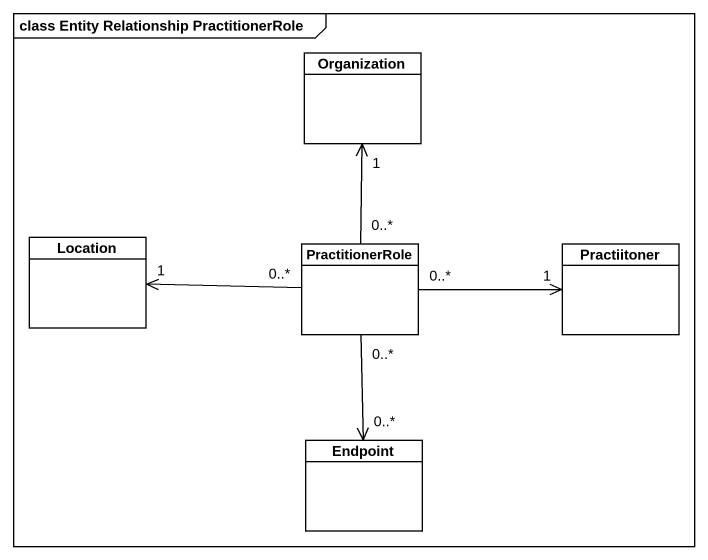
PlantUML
@startuml
mainframe class Entity Relationship PractitionerRole
hide circle
hide empty members
class Organization
class Location
class PractitionerRole
class Practiitoner
class Endpoint
PractitionerRole "0..*" -up-> "1" Organization
PractitionerRole "0..*" -left-> "1" Location
PractitionerRole "0..*" -right-> "1" Practiitoner
PractitionerRole "0..*" --> "0..*" Endpoint
@enduml
